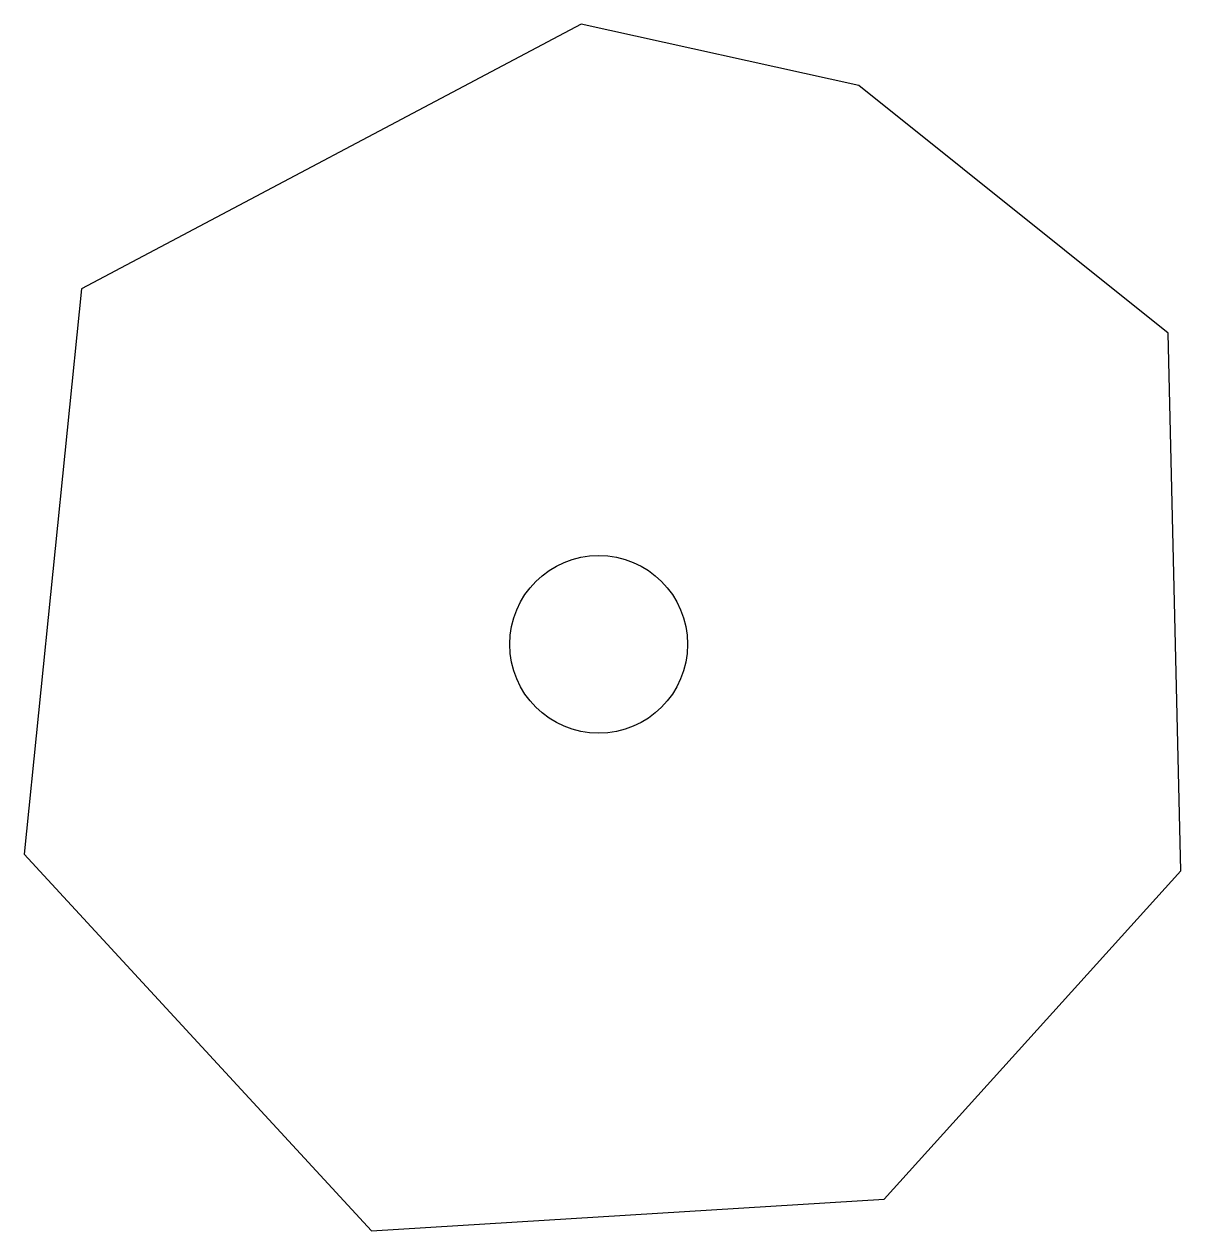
# Model space of a CAD drawing. Extents: x -0.9 to 0.92, y -0.92 to 0.98.
import ezdxf

# ---------------------------------------------------------------- set-up
doc = ezdxf.new("R2010")
doc.units = 0
doc.header["$LTSCALE"] = 0.01
doc.header["$MEASUREMENT"] = 0
doc.layers.get('0').update_dxf_attribs({"lineweight": 20})

msp = doc.modelspace()

# ---------------------------------------------------------------- linework, layer by layer
at = {"color": 0, "linetype": 'ByBlock', "lineweight": -2}
msp.add_lwpolyline([(-0.0274, 0.9767), (-0.8147, 0.56), (-0.9048, -0.3303), (-0.3577, -0.9238), (0.4497, -0.8738), (0.9167, -0.357), (0.8967, 0.4899), (0.4096, 0.88)], close=True, dxfattribs=at)
msp.add_circle((0, 0), 0.14, dxfattribs=at)

doc.saveas('drawing.dxf')
